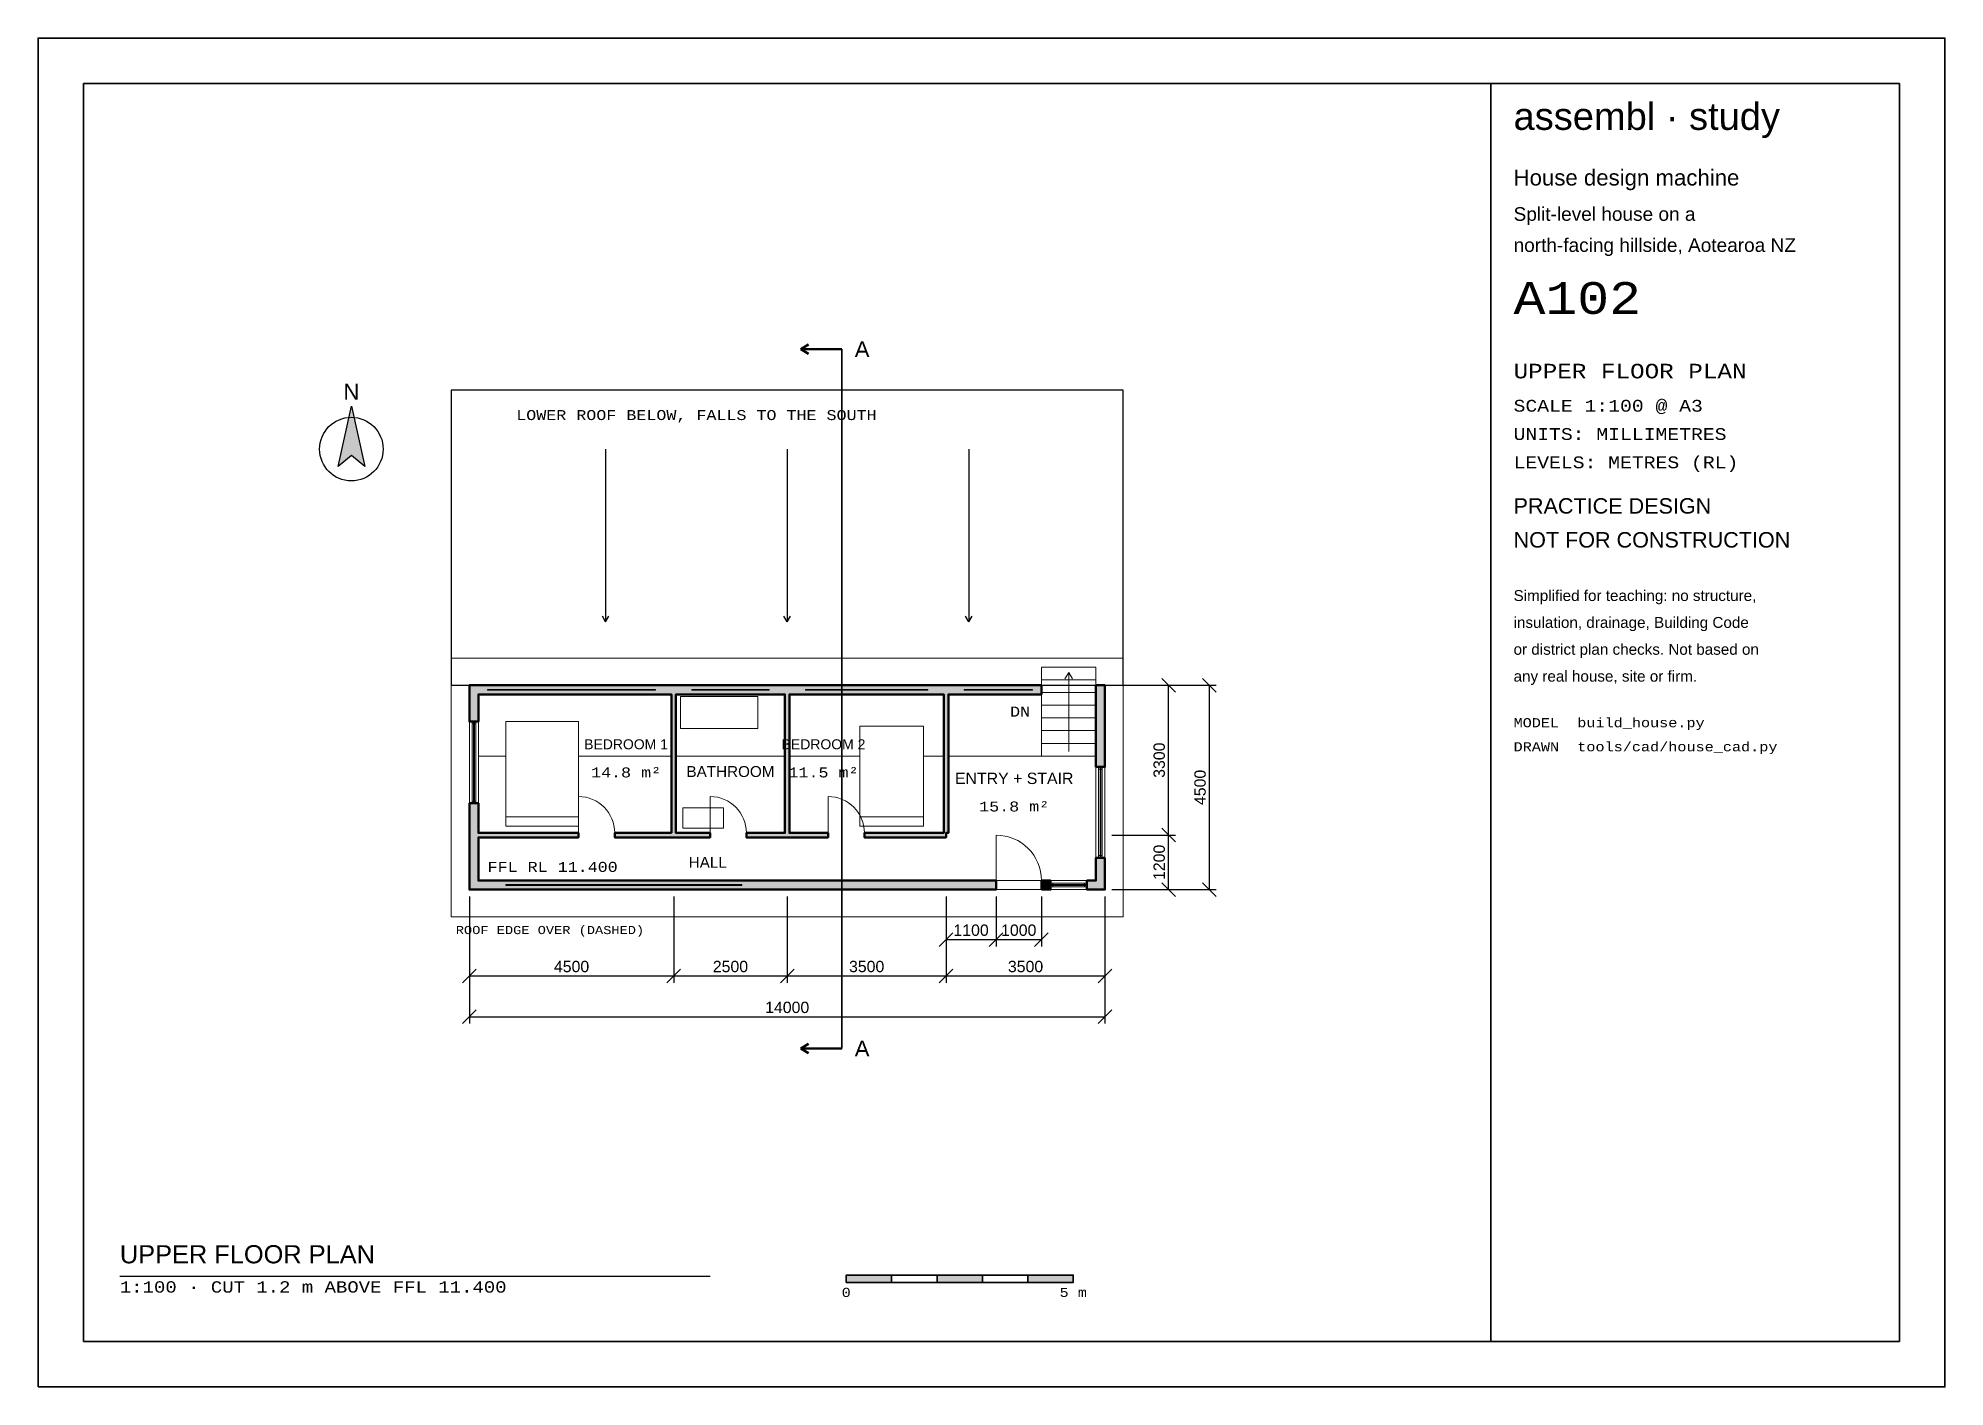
# Paper-space layout 'A102 Upper floor plan' of a CAD drawing. Header units: millimetres. Extents: x 0 to 420, y 0 to 297.
# The model-space entities are those that its viewports show. They can reach past a viewport. Long polylines and large blocks are cut down to what shows.
import ezdxf
from ezdxf.enums import TextEntityAlignment as Align

# ---------------------------------------------------------------- set-up
doc = ezdxf.new("R2010")
doc.units = ezdxf.units.MM
doc.linetypes.add('A-CHAIN', pattern=[12, 8, -1.5, 1, -1.5])
doc.linetypes.add('A-HIDDEN', pattern=[3, 2, -1])
for name, color, linetype, lineweight in [('A-ANNO-DIMS', 7, 'Continuous', 18), ('A-ANNO-SYMB', 1, 'Continuous', 25), ('A-ANNO-TEXT', 7, 'Continuous', 25), ('A-ANNO-TTLB', 7, 'Continuous', 35), ('A-DOOR', 3, 'Continuous', 18), ('A-FLOR', 7, 'Continuous', 18), ('A-FURN', 8, 'Continuous', 13), ('A-GLAZ', 4, 'Continuous', 18), ('A-OVHD', 8, 'A-HIDDEN', 18), ('A-ROOF', 7, 'Continuous', 25), ('A-SECT', 7, 'Continuous', 50), ('A-WALL', 7, 'Continuous', 50), ('A-WALL-PATT', 8, 'Continuous', 0)]:
    doc.layers.add(name, color=color, linetype=linetype, lineweight=lineweight)
doc.styles.add('ASSEMBL', font='arial.ttf')
doc.styles.add('ASSEMBL-MONO', font='cour.ttf')
doc.dimstyles.new('A100', dxfattribs={"dimscale": 100, "dimtxt": 2.5, "dimasz": 2, "dimexe": 1.5, "dimexo": 1.5, "dimgap": 0.8, "dimtad": 1, "dimdec": 0, "dimdsep": 46, "dimtxsty": 'ASSEMBL', "dimtsz": 1.5, "dimcen": 2.5, "dimclrd": 256, "dimclre": 256, "dimclrt": 256, "dimazin": 3, "dimtfac": 1, "dimtmove": 0, "dimatfit": 3})

msp = doc.modelspace()

# ---------------------------------------------------------------- hatches: boundary and pattern name
at = {"layer": 'A-ANNO-SYMB'}
msp.add_hatch(color=256, dxfattribs=at).paths.add_polyline_path([(144900, 21595), (145194, 20265), (144900, 20510), (144606, 20265)])
at = {"layer": 'A-ANNO-TTLB'}
for points in [[(155800, 2300), (156800, 2300), (156800, 2460), (155800, 2460)], [(157800, 2300), (158800, 2300), (158800, 2460), (157800, 2460)], [(159800, 2300), (160800, 2300), (160800, 2460), (159800, 2460)]]:
    msp.add_hatch(color=256, dxfattribs=at).paths.add_polyline_path(points)
at = {"layer": 'A-WALL-PATT'}
for points in [[(151950, 12200), (151950, 15250), (151600, 15250), (147900, 15250), (147700, 15250), (147700, 14650), (147500, 14650), (147500, 15250), (147500, 15450), (147900, 15450), (151600, 15450), (152400, 15450), (154100, 15450), (154900, 15450), (157600, 15450), (158400, 15450), (159900, 15450), (160100, 15450), (160100, 15250), (159900, 15250), (158400, 15250), (158050, 15250), (158050, 12200), (158000, 12200), (158000, 12100), (156200, 12100), (156200, 12200), (157950, 12200), (157950, 15250), (157600, 15250), (154900, 15250), (154550, 15250), (154550, 12200), (155400, 12200), (155400, 12100), (153600, 12100), (153600, 12200), (154450, 12200), (154450, 15250), (154100, 15250), (152400, 15250), (152050, 15250), (152050, 12200), (152800, 12200), (152800, 12100), (150700, 12100), (150700, 12200)], [(161300, 15250), (161300, 15450), (161500, 15450), (161500, 15250), (161500, 13650), (161300, 13650)], [(148300, 10950), (147500, 10950), (147500, 11150), (147500, 12850), (147700, 12850), (147700, 12200), (149900, 12200), (149900, 12100), (147700, 12100), (147700, 11150), (148300, 11150), (153500, 11150), (159100, 11150), (159100, 10950), (153500, 10950)], [(161500, 11650), (161500, 11150), (161500, 10950), (161100, 10950), (161100, 11150), (161300, 11150), (161300, 11650)], [(160100, 10950), (160100, 11150), (160300, 11150), (160300, 10950)]]:
    msp.add_hatch(color=256, dxfattribs=at).paths.add_polyline_path(points)

# ---------------------------------------------------------------- linework, layer by layer
at = {"layer": 'A-ANNO-SYMB'}
msp.add_lwpolyline([(144900, 21595), (145194, 20265), (144900, 20510), (144606, 20265)], close=True, dxfattribs=at)
msp.add_circle((144900, 20650), 700, dxfattribs=at)
at = {"layer": 'A-ANNO-TEXT'}
msp.add_line((139800, 2440), (152800, 2440), dxfattribs=at)
at = {"layer": 'A-ANNO-TTLB'}
for points in [[(138000, 0), (180000, 0), (180000, 29700), (138000, 29700)], [(139000, 1000), (179000, 1000), (179000, 28700), (139000, 28700)], [(170000, 1000), (179000, 1000), (179000, 28700), (170000, 28700)], [(155800, 2300), (156800, 2300), (156800, 2460), (155800, 2460)], [(156800, 2300), (157800, 2300), (157800, 2460), (156800, 2460)], [(157800, 2300), (158800, 2300), (158800, 2460), (157800, 2460)], [(158800, 2300), (159800, 2300), (159800, 2460), (158800, 2460)], [(159800, 2300), (160800, 2300), (160800, 2460), (159800, 2460)]]:
    msp.add_lwpolyline(points, close=True, dxfattribs=at)
at = {"layer": 'A-DOOR'}
for p, q in [((149900, 12200), (149900, 13000)), ((152800, 12200), (152800, 13000)), ((155400, 12200), (155400, 13000)), ((159100, 11150), (159100, 12150))]:
    msp.add_line(p, q, dxfattribs=at)
for centre, radius in [((149900, 12200), 800), ((152800, 12200), 800), ((155400, 12200), 800), ((159100, 11150), 1000)]:
    msp.add_arc(centre, radius, 0, 90, dxfattribs=at)
at = {"layer": 'A-FLOR'}
for p, q in [((160700, 15730), (160617.5, 15592.9)), ((160700, 13990), (160700, 15730)), ((160700, 15730), (160782.5, 15592.9))]:
    msp.add_line(p, q, dxfattribs=at)
for points in [[(160100, 15850), (161300, 15850), (161300, 15570), (160100, 15570)], [(161300, 15290), (160100, 15290), (160100, 15450), (160100, 15570), (161300, 15570), (161300, 15450)], [(151950, 15250), (151950, 13890), (149900, 13890), (149900, 14650), (148300, 14650), (148300, 13890), (147700, 13890), (147700, 14650), (147700, 15250), (147900, 15250), (151600, 15250)], [(154450, 15250), (154450, 13890), (152050, 13890), (152050, 15250), (152400, 15250), (154100, 15250)], [(153850, 15200), (152150, 15200), (152150, 14500), (153850, 14500)], [(157950, 15250), (157950, 13890), (157500, 13890), (157500, 14550), (156100, 14550), (156100, 13890), (154550, 13890), (154550, 15250), (154900, 15250), (157600, 15250)], [(160100, 13890), (158050, 13890), (158050, 15250), (158400, 15250), (159900, 15250), (160100, 15250)], [(161300, 15010), (160100, 15010), (160100, 15250), (160100, 15290), (161300, 15290), (161300, 15250)], [(161300, 14730), (160100, 14730), (160100, 15010), (161300, 15010)], [(161300, 14450), (160100, 14450), (160100, 14730), (161300, 14730)], [(147700, 12850), (147500, 12850), (147500, 14650), (147700, 14650)], [(161300, 14170), (160100, 14170), (160100, 14450), (161300, 14450)], [(161300, 11150), (161100, 11150), (160300, 11150), (160100, 11150), (159100, 11150), (153500, 11150), (148300, 11150), (147700, 11150), (147700, 12100), (149900, 12100), (149900, 12200), (147700, 12200), (147700, 12850), (147700, 13890), (148300, 13890), (148300, 12550), (148300, 12350), (149900, 12350), (149900, 12550), (149900, 13890), (151950, 13890), (151950, 12200), (150700, 12200), (150700, 12100), (152800, 12100), (152800, 12200), (152050, 12200), (152050, 13890), (154450, 13890), (154450, 12200), (153600, 12200), (153600, 12100), (155400, 12100), (155400, 12200), (154550, 12200), (154550, 13890), (156100, 13890), (156100, 12550), (156100, 12350), (157500, 12350), (157500, 12550), (157500, 13890), (157950, 13890), (157950, 12200), (156200, 12200), (156200, 12100), (158000, 12100), (158000, 12200), (158050, 12200), (158050, 13890), (161300, 13890), (161300, 13650), (161300, 11650)], [(161300, 13890), (160100, 13890), (160100, 14170), (161300, 14170)], [(161500, 11650), (161300, 11650), (161300, 13650), (161500, 13650)], [(152200, 12750), (152200, 12300), (153100, 12300), (153100, 12750)], [(160100, 10950), (159100, 10950), (159100, 11150), (160100, 11150)], [(161100, 10950), (160300, 10950), (160300, 11150), (161100, 11150)]]:
    msp.add_lwpolyline(points, close=True, dxfattribs=at)
at = {"layer": 'A-FURN'}
for points in [[(152150, 14500), (152150, 15200), (153850, 15200), (153850, 14500)], [(148300, 14650), (149900, 14650), (149900, 12550), (148300, 12550)], [(156100, 14550), (157500, 14550), (157500, 12550), (156100, 12550)], [(152200, 12300), (152200, 12750), (153100, 12750), (153100, 12300)], [(148300, 12350), (148300, 12550), (149900, 12550), (149900, 12350)], [(156100, 12350), (156100, 12550), (157500, 12550), (157500, 12350)]]:
    msp.add_lwpolyline(points, close=True, dxfattribs=at)
at = {"layer": 'A-GLAZ'}
for points in [[(147640, 12850), (147560, 12850), (147560, 14650), (147640, 14650)], [(147640, 14600), (147560, 14600), (147560, 14650), (147640, 14650)], [(147610, 12850), (147590, 12850), (147590, 14650), (147610, 14650)], [(161440, 11650), (161360, 11650), (161360, 13650), (161440, 13650)], [(161440, 13600), (161360, 13600), (161360, 13650), (161440, 13650)], [(161410, 11650), (161390, 11650), (161390, 13650), (161410, 13650)], [(147560, 12900), (147640, 12900), (147640, 12850), (147560, 12850)], [(161360, 11700), (161440, 11700), (161440, 11650), (161360, 11650)], [(161100, 11010), (160300, 11010), (160300, 11090), (161100, 11090)], [(160350, 11090), (160350, 11010), (160300, 11010), (160300, 11090)], [(161100, 11040), (160300, 11040), (160300, 11060), (161100, 11060)], [(161100, 11010), (161050, 11010), (161050, 11090), (161100, 11090)]]:
    msp.add_lwpolyline(points, close=True, dxfattribs=at)
at = {"layer": 'A-OVHD', "ltscale": 100}
for points in [[(147100, 10350), (161900, 10350), (161900, 16050), (147100, 16050)], [(151600, 15340), (151600, 15360), (147900, 15360), (147900, 15340)], [(154100, 15340), (154100, 15360), (152400, 15360), (152400, 15340)], [(157600, 15340), (157600, 15360), (154900, 15360), (154900, 15340)], [(159900, 15340), (159900, 15360), (158400, 15360), (158400, 15340)], [(153500, 11040), (153500, 11060), (148300, 11060), (148300, 11040)]]:
    msp.add_lwpolyline(points, close=True, dxfattribs=at)
at = {"layer": 'A-ROOF'}
for p, q in [((150500, 20650), (150500, 16850)), ((154500, 20650), (154500, 16850)), ((158500, 20650), (158500, 16850)), ((150500, 16850), (150427.8, 16970)), ((150500, 16850), (150572.2, 16970)), ((154500, 16850), (154427.8, 16970)), ((154500, 16850), (154572.2, 16970)), ((158500, 16850), (158427.8, 16970)), ((158500, 16850), (158572.2, 16970))]:
    msp.add_line(p, q, dxfattribs=at)
msp.add_lwpolyline([(147100, 15450), (161900, 15450), (161900, 21950), (147100, 21950)], close=True, dxfattribs=at)
at = {"layer": 'A-SECT'}
for p, q in [((154800, 22850), (154971.4, 22953.1)), ((155700, 22850), (154800, 22850)), ((154800, 22850), (154971.4, 22746.9)), ((154800, 7450), (154971.4, 7553.1)), ((155700, 7450), (154800, 7450)), ((154800, 7450), (154971.4, 7346.9))]:
    msp.add_line(p, q, dxfattribs=at)
at = {"layer": 'A-SECT', "linetype": 'A-CHAIN', "lineweight": 35, "ltscale": 100}
msp.add_line((155700, 22850), (155700, 7450), dxfattribs=at)
at = {"layer": 'A-WALL'}
for points in [[(151950, 12200), (151950, 15250), (151600, 15250), (147900, 15250), (147700, 15250), (147700, 14650), (147500, 14650), (147500, 15250), (147500, 15450), (147900, 15450), (151600, 15450), (152400, 15450), (154100, 15450), (154900, 15450), (157600, 15450), (158400, 15450), (159900, 15450), (160100, 15450), (160100, 15250), (159900, 15250), (158400, 15250), (158050, 15250), (158050, 12200), (158000, 12200), (158000, 12100), (156200, 12100), (156200, 12200), (157950, 12200), (157950, 15250), (157600, 15250), (154900, 15250), (154550, 15250), (154550, 12200), (155400, 12200), (155400, 12100), (153600, 12100), (153600, 12200), (154450, 12200), (154450, 15250), (154100, 15250), (152400, 15250), (152050, 15250), (152050, 12200), (152800, 12200), (152800, 12100), (150700, 12100), (150700, 12200)], [(161300, 15250), (161300, 15450), (161500, 15450), (161500, 15250), (161500, 13650), (161300, 13650)], [(148300, 10950), (147500, 10950), (147500, 11150), (147500, 12850), (147700, 12850), (147700, 12200), (149900, 12200), (149900, 12100), (147700, 12100), (147700, 11150), (148300, 11150), (153500, 11150), (159100, 11150), (159100, 10950), (153500, 10950)], [(161500, 11650), (161500, 11150), (161500, 10950), (161100, 10950), (161100, 11150), (161300, 11150), (161300, 11650)], [(160100, 10950), (160100, 11150), (160300, 11150), (160300, 10950)]]:
    msp.add_lwpolyline(points, close=True, dxfattribs=at)

# ---------------------------------------------------------------- texts
at = {"layer": 'A-ANNO-SYMB', "style": 'ASSEMBL'}
msp.add_text('N', height=350, dxfattribs=at).set_placement((144900, 21915), align=Align.MIDDLE_CENTER)
at = {"layer": 'A-ANNO-TEXT'}
for s, height, style, p in [('LOWER ROOF BELOW, FALLS TO THE SOUTH', 220, 'ASSEMBL-MONO', (152500, 21400)), ('BEDROOM 1', 220, 'ASSEMBL', (150950, 14150)), ('BEDROOM 2', 220, 'ASSEMBL', (155300, 14150)), ('14.8 m²', 220, 'ASSEMBL-MONO', (150950, 13530)), ('BATHROOM', 240, 'ASSEMBL', (153250, 13550)), ('11.5 m²', 220, 'ASSEMBL-MONO', (155300, 13530)), ('ENTRY + STAIR', 250, 'ASSEMBL', (159500, 13400)), ('15.8 m²', 220, 'ASSEMBL-MONO', (159500, 12780)), ('HALL', 240, 'ASSEMBL', (152750, 11550))]:
    msp.add_text(s, height=height, dxfattribs=dict(at, style=style)).set_placement(p, align=Align.MIDDLE_CENTER)
at = {"layer": 'A-ANNO-TEXT', "style": 'ASSEMBL-MONO'}
msp.add_text('DN', height=220, dxfattribs=at).set_placement((159850, 14870), align=Align.MIDDLE_RIGHT)
msp.add_text('FFL RL 11.400', height=220, dxfattribs=at).set_placement((147900, 11450), align=Align.MIDDLE_LEFT)
msp.add_text('ROOF EDGE OVER (DASHED)', height=180, dxfattribs=at).set_placement((147200, 10150), align=Align.TOP_LEFT)
at = {"layer": 'A-ANNO-TEXT'}
for s, height, style, p in [('UPPER FLOOR PLAN', 400, 'ASSEMBL', (139800, 2600)), ('1:100 · CUT 1.2 m ABOVE FFL 11.400', 250, 'ASSEMBL-MONO', (139800, 2000))]:
    msp.add_text(s, height=height, dxfattribs=dict(at, style=style)).set_placement(p, align=Align.BOTTOM_LEFT)
at = {"layer": 'A-ANNO-TTLB'}
for s, height, style, p in [('assembl · study', 600, 'ASSEMBL', (170500, 27500)), ('House design machine', 350, 'ASSEMBL', (170500, 26350)), ('Split-level house on a', 300, 'ASSEMBL', (170500, 25587.5)), ('north-facing hillside, Aotearoa NZ', 300, 'ASSEMBL', (170500, 24902.5)), ('A102', 700, 'ASSEMBL-MONO', (170500, 23417.5)), ('UPPER FLOOR PLAN', 320, 'ASSEMBL-MONO', (170500, 22112.5)), ('SCALE 1:100 @ A3', 260, 'ASSEMBL-MONO', (170500, 21396.5)), ('UNITS: MILLIMETRES', 260, 'ASSEMBL-MONO', (170500, 20773.5)), ('LEVELS: METRES (RL)', 260, 'ASSEMBL-MONO', (170500, 20150.5)), ('PRACTICE DESIGN', 340, 'ASSEMBL', (170500, 19127.5)), ('NOT FOR CONSTRUCTION', 340, 'ASSEMBL', (170500, 18380.5)), ('Simplified for teaching: no structure,', 240, 'ASSEMBL', (170500, 17233.5)), ('insulation, drainage, Building Code', 240, 'ASSEMBL', (170500, 16641.5)), ('or district plan checks. Not based on', 240, 'ASSEMBL', (170500, 16049.5)), ('any real house, site or firm.', 240, 'ASSEMBL', (170500, 15457.5)), ('MODEL  build_house.py', 200, 'ASSEMBL-MONO', (170500, 14465.5)), ('DRAWN  tools/cad/house_cad.py', 200, 'ASSEMBL-MONO', (170500, 13935.5))]:
    msp.add_text(s, height=height, dxfattribs=dict(at, style=style)).set_placement(p, align=Align.BOTTOM_LEFT)
at = {"layer": 'A-ANNO-TTLB', "style": 'ASSEMBL-MONO'}
for s, p in [('0', (155800, 2180)), ('5 m', (160800, 2180))]:
    msp.add_text(s, height=200, dxfattribs=at).set_placement(p, align=Align.TOP_CENTER)
at = {"layer": 'A-SECT', "style": 'ASSEMBL'}
for p in [(156150, 22850), (156150, 7450)]:
    msp.add_text('A', height=350, dxfattribs=at).set_placement(p, align=Align.MIDDLE_CENTER)

# ---------------------------------------------------------------- dimensions: what is measured, and where the dimension line sits
at = {"layer": 'A-ANNO-DIMS'}
for base, p1, p2 in [((162900, 12150), (161500, 12150), (161500, 15450)), ((163800, 10950), (161500, 10950), (161500, 15450)), ((162900, 10950), (161500, 10950), (161500, 12150))]:
    msp.add_linear_dim(base=base, p1=p1, p2=p2, angle=90, dimstyle='A100', dxfattribs=at).render()
for base, p1, p2 in [((147500, 9050), (147500, 10950), (152000, 10950)), ((147500, 8150), (147500, 10950), (161500, 10950)), ((152000, 9050), (152000, 10950), (154500, 10950)), ((154500, 9050), (154500, 10950), (158000, 10950)), ((158000, 9050), (158000, 10950), (161500, 10950)), ((158000, 9850), (158000, 10950), (159100, 10950)), ((159100, 9850), (159100, 10950), (160100, 10950))]:
    msp.add_linear_dim(base=base, p1=p1, p2=p2, dimstyle='A100', dxfattribs=at).render()

psp = doc.layouts.new('A102 Upper floor plan')

# ---------------------------------------------------------------- viewports
at = {"layer": 'VIEWPORTS'}
psp.add_viewport(center=(210, 148.5), size=(420, 297), view_center_point=(159000, 14850), view_height=29700, dxfattribs=at)

doc.saveas('drawing.dxf')
